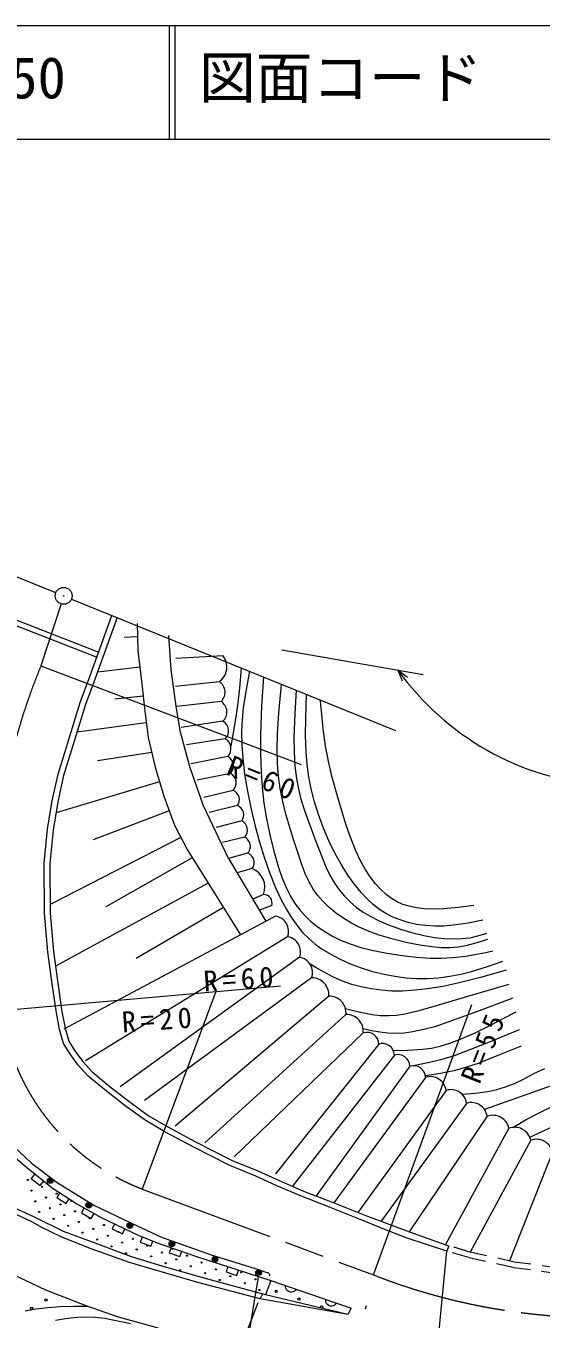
# Model space of a CAD drawing. Units: millimetres, scale not verified. Extents: x 30705 to 670705, y 16818 to 376818.
# Drawn here: x 95802 to 141283, y 262713 to 376818 of the extents above; entities that cross this region are included whole.
import ezdxf
from ezdxf.enums import TextEntityAlignment as Align

# ---------------------------------------------------------------- set-up
doc = ezdxf.new("R2010")
doc.units = ezdxf.units.MM
doc.header["$LTSCALE"] = 1000
doc.linetypes.add('CHAIN', pattern=[18.5, 12, -1.5, 3.5, -1.5])
doc.linetypes.add('USER2', pattern=[2.5, 1.5, -1])
doc.layers.add('S-SUV', color=7, linetype='Continuous', lineweight=13)
doc.styles.add('ＭＳ ゴシック', font='')
doc.styles.get('ＭＳ ゴシック').set_extended_font_data('MS Gothic')

msp = doc.modelspace()

# ---------------------------------------------------------------- linework, layer by layer
at = {"layer": 'S-SUV'}
for p, q in [((670705, 376818), (30705, 376818)), ((108455, 376818), (108455, 366818)), ((108955, 376818), (108955, 366818)), ((30705, 366818), (670705, 366818)), ((98443, 326807), (70601, 338007)), ((99834, 326246), (128433, 314661)), ((102036, 321115), (93423, 324474)), ((93663, 324919), (102241, 321559)), ((101453, 319402), (103396, 324803)), ((103856, 324607), (101922, 319224)), ((105630, 324085), (105692, 321710)), ((108630, 320000), (108414, 323037)), ((105661, 322898), (104484, 322867)), ((118382, 321776), (130857, 319577)), ((105692, 321710), (106039, 318751)), ((113204, 321235), (109027, 321009)), ((97137, 320360), (120095, 311648)), ((105866, 320231), (102141, 319794)), ((109104, 316595), (108630, 320000)), ((114808, 320180), (114661, 318396)), ((115544, 319882), (115237, 318278)), ((129049, 319002), (128655, 319965)), ((128655, 319965), (129499, 319357)), ((100592, 317112), (101453, 319402)), ((101922, 319224), (101067, 316950)), ((106039, 318751), (106260, 316619)), ((112863, 318950), (109024, 318527)), ((114661, 318396), (114454, 316620)), ((116776, 319383), (116614, 316830)), ((118303, 318051), (118338, 318388)), ((118338, 318388), (118375, 318735)), ((106149, 317685), (103649, 317426)), ((115237, 318278), (114987, 316659)), ((118129, 316205), (118303, 318051)), ((119669, 318211), (119536, 316129)), ((120540, 316765), (120585, 317840)), ((121851, 316864), (121813, 317342)), ((99347, 313098), (100592, 317112)), ((101067, 316950), (99826, 312950)), ((106260, 316619), (106607, 314041)), ((109452, 314503), (109104, 316595)), ((113029, 317208), (109118, 316761)), ((114454, 316620), (114189, 314934)), ((114987, 316659), (114887, 315607)), ((116614, 316830), (116512, 314258)), ((118014, 314357), (118129, 316205)), ((119536, 316129), (119462, 314036)), ((120505, 315699), (120540, 316765)), ((121891, 316385), (121851, 316864)), ((122041, 314823), (121891, 316385)), ((106433, 315330), (100308, 314504)), ((113194, 315465), (109498, 314899)), ((114189, 314934), (113891, 313252)), ((114887, 315607), (114846, 314548)), ((120489, 314229), (120505, 315699)), ((106607, 314041), (107209, 311399)), ((110308, 311352), (109452, 314503)), ((113407, 313913), (109974, 313371)), ((114846, 314548), (114865, 313377)), ((116512, 314258), (116505, 312623)), ((117990, 313042), (118014, 314357)), ((119462, 314036), (119473, 312801)), ((120533, 312757), (120489, 314229)), ((122251, 313270), (122041, 314823)), ((98645, 310808), (99347, 313098)), ((99826, 312950), (99130, 310681)), ((106908, 312720), (102111, 311961)), ((114865, 313377), (114945, 312195)), ((118027, 311738), (117990, 313042)), ((119473, 312801), (119544, 311570)), ((120621, 311651), (120533, 312757)), ((122504, 311934), (122251, 313270)), ((113620, 312362), (110402, 311700)), ((114945, 312195), (115106, 310807)), ((116505, 312623), (116557, 310981)), ((118114, 310622), (118027, 311738)), ((119544, 311570), (119656, 310589)), ((120769, 310564), (120621, 311651)), ((122816, 310610), (122504, 311934)), ((98133, 308453), (98645, 310808)), ((99130, 310681), (98626, 308359)), ((107209, 311399), (107976, 308846)), ((111482, 308009), (110308, 311352)), ((113858, 310858), (110925, 310267)), ((115106, 310807), (115326, 309430)), ((116557, 310981), (116657, 309607)), ((118261, 309517), (118114, 310622)), ((119656, 310589), (119828, 309621)), ((120980, 309498), (120769, 310564)), ((123422, 308439), (122816, 310610)), ((107593, 310123), (98464, 307379)), ((114095, 309354), (111497, 308739)), ((115326, 309430), (115649, 307815)), ((116657, 309607), (116817, 308245)), ((118483, 308379), (118261, 309517)), ((119828, 309621), (120084, 308592)), ((121248, 308454), (120980, 309498)), ((97717, 305934), (98133, 308453)), ((98626, 308359), (98215, 305869)), ((107976, 308846), (108928, 306300)), ((116817, 308245), (117047, 306844)), ((118762, 307262), (118483, 308379)), ((120084, 308592), (120398, 307577)), ((121632, 307231), (121248, 308454)), ((124083, 306294), (123422, 308439)), ((108452, 307573), (101730, 304992)), ((113698, 303359), (111482, 308009)), ((114475, 308017), (111973, 307402)), ((115649, 307815), (116030, 306214)), ((119422, 305044), (118762, 307262)), ((120398, 307577), (121310, 305102)), ((122071, 306032), (121632, 307231)), ((97427, 302943), (97717, 305934)), ((98215, 305869), (97929, 302920)), ((108928, 306300), (110040, 304135)), ((114856, 306680), (112592, 306104)), ((116030, 306214), (116412, 304795)), ((117047, 306844), (117337, 305448)), ((122550, 304913), (122071, 306032)), ((124473, 305154), (124083, 306294)), ((109484, 305217), (97952, 299296)), ((115117, 305248), (113163, 304767)), ((116412, 304795), (116855, 303383)), ((117337, 305448), (117696, 304001)), ((120146, 302820), (119422, 305044)), ((121310, 305102), (122284, 302631)), ((123079, 303830), (122550, 304913)), ((124920, 304033), (124473, 305154)), ((110040, 304135), (114759, 296628)), ((115378, 303816), (113698, 303359)), ((117696, 304001), (118115, 302559)), ((123622, 302851), (123079, 303830)), ((125307, 303213), (124920, 304033)), ((97455, 298514), (97427, 302943)), ((97929, 302920), (97956, 298536)), ((110486, 303425), (102871, 299099)), ((113698, 303359), (116994, 297821)), ((115786, 302470), (114450, 302097)), ((116855, 303383), (117306, 302114)), ((118115, 302559), (118436, 301631)), ((120465, 302007), (120146, 302820)), ((122284, 302631), (122636, 301892)), ((124221, 301894), (123622, 302851)), ((125753, 302409), (125307, 303213)), ((126188, 301747), (125753, 302409)), ((117306, 302114), (117817, 300855)), ((118436, 301631), (118811, 300730)), ((120836, 301225), (120465, 302007)), ((122636, 301892), (123041, 301182)), ((124779, 301110), (124221, 301894)), ((126671, 301119), (126188, 301747)), ((111902, 301172), (98412, 293854)), ((116786, 300178), (115835, 299769)), ((117817, 300855), (118290, 299838)), ((118811, 300730), (119157, 300044)), ((121164, 300659), (120836, 301225)), ((121543, 300125), (121164, 300659)), ((122012, 299581), (121543, 300125)), ((123041, 301182), (123456, 300593)), ((123456, 300593), (123921, 300040)), ((125384, 300364), (124779, 301110)), ((125920, 299791), (125384, 300364)), ((127125, 300623), (126671, 301119)), ((127609, 300181), (127125, 300623)), ((128072, 299836), (127609, 300181)), ((113257, 299017), (105532, 294538)), ((117501, 299222), (116417, 298792)), ((118290, 299838), (118819, 298844)), ((119157, 300044), (119555, 299390)), ((119555, 299390), (119950, 298853)), ((122521, 299083), (122012, 299581)), ((123134, 298572), (122521, 299083)), ((123921, 300040), (124438, 299518)), ((124438, 299518), (124995, 299040)), ((124995, 299040), (125573, 298624)), ((126488, 299272), (125920, 299791)), ((127025, 298859), (126488, 299272)), ((128565, 299543), (128072, 299836)), ((129088, 299310), (128565, 299543)), ((129627, 299136), (129088, 299310)), ((130284, 298993), (129627, 299136)), ((130959, 298910), (130284, 298993)), ((134002, 299030), (132658, 298900)), ((135330, 299219), (134002, 299030)), ((97738, 295109), (97455, 298514)), ((97956, 298536), (98237, 295163)), ((117835, 298270), (99153, 288295)), ((118819, 298844), (119287, 298082)), ((119287, 298082), (119803, 297355)), ((119950, 298853), (120399, 298346)), ((120399, 298346), (120935, 297834)), ((120935, 297834), (121515, 297365)), ((123788, 298106), (123134, 298572)), ((124490, 297674), (123788, 298106)), ((125573, 298624), (126180, 298260)), ((126180, 298260), (126985, 297858)), ((126985, 297858), (127819, 297509)), ((127589, 298502), (127025, 298859)), ((128205, 298188), (127589, 298502)), ((128841, 297931), (128205, 298188)), ((129558, 297708), (128841, 297931)), ((131816, 298875), (130959, 298910)), ((132658, 298900), (131816, 298875)), ((136147, 297924), (134843, 297662)), ((119803, 297355), (120263, 296803)), ((120263, 296803), (120766, 296293)), ((121515, 297365), (122181, 296907)), ((122181, 296907), (122879, 296499)), ((125213, 297300), (124490, 297674)), ((126093, 296920), (125213, 297300)), ((126994, 296596), (126093, 296920)), ((127819, 297509), (128882, 297129)), ((128882, 297129), (129957, 296808)), ((130285, 297546), (129558, 297708)), ((129957, 296808), (130925, 296570)), ((131074, 297434), (130285, 297546)), ((131858, 297382), (131074, 297434)), ((132699, 297391), (131858, 297382)), ((133529, 297461), (132699, 297391)), ((134843, 297662), (133529, 297461)), ((135706, 296521), (136392, 296734)), ((136392, 296734), (136439, 296749)), ((136439, 296749), (136486, 296765)), ((118895, 296452), (101062, 285514)), ((120766, 296293), (121343, 295804)), ((121343, 295804), (121960, 295360)), ((122879, 296499), (123640, 296132)), ((123640, 296132), (124431, 295817)), ((124431, 295817), (125374, 295513)), ((128235, 296230), (126994, 296596)), ((129494, 295922), (128235, 296230)), ((130563, 295704), (129494, 295922)), ((131628, 295548), (130563, 295704)), ((130925, 296570), (131907, 296391)), ((132450, 295484), (131628, 295548)), ((131907, 296391), (132736, 296296)), ((132736, 296296), (133583, 296259)), ((133951, 295534), (133259, 295481)), ((133583, 296259), (134297, 296284)), ((134635, 295648), (133951, 295534)), ((134297, 296284), (135014, 296370)), ((135599, 295904), (134635, 295648)), ((135014, 296370), (135706, 296521)), ((136554, 296220), (135599, 295904)), ((98117, 292287), (97738, 295109)), ((98237, 295163), (98613, 292357)), ((119955, 294635), (104136, 283206)), ((121960, 295360), (122706, 294903)), ((122706, 294903), (123496, 294491)), ((123496, 294491), (124435, 294073)), ((125374, 295513), (126345, 295264)), ((126345, 295264), (127676, 294999)), ((127676, 294999), (129031, 294791)), ((129031, 294791), (130260, 294648)), ((130260, 294648), (131490, 294566)), ((131490, 294566), (132467, 294556)), ((133259, 295481), (132450, 295484)), ((132467, 294556), (133451, 294606)), ((133451, 294606), (134608, 294744)), ((134608, 294744), (135761, 294943)), ((135761, 294943), (136391, 295067)), ((136391, 295067), (137030, 295197)), ((121480, 293687), (120884, 294035)), ((122071, 293352), (121480, 293687)), ((122902, 292919), (122071, 293352)), ((124435, 294073), (125394, 293712)), ((125394, 293712), (126394, 293398)), ((126394, 293398), (127413, 293141)), ((134185, 293145), (135145, 293388)), ((135145, 293388), (136537, 293824)), ((138186, 293493), (136062, 292892)), ((136537, 293824), (137915, 294310)), ((93647, 289950), (118289, 292134)), ((98496, 289733), (98117, 292287)), ((98613, 292357), (98990, 289818)), ((121016, 292817), (106279, 281992)), ((123759, 292541), (122902, 292919)), ((124579, 292250), (123759, 292541)), ((125410, 292020), (124579, 292250)), ((127413, 293141), (128374, 292959)), ((128374, 292959), (129343, 292837)), ((129343, 292837), (130301, 292777)), ((130301, 292777), (131263, 292778)), ((131263, 292778), (132235, 292839)), ((132235, 292839), (133211, 292961)), ((133922, 292350), (132593, 292071)), ((133211, 292961), (134185, 293145)), ((136062, 292892), (133922, 292350)), ((135016, 291257), (138458, 292270)), ((112572, 291627), (106073, 274191)), ((122537, 291199), (108980, 279751)), ((126274, 291843), (125410, 292020)), ((127148, 291725), (126274, 291843)), ((128097, 291663), (127148, 291725)), ((129039, 291662), (128097, 291663)), ((130148, 291726), (129039, 291662)), ((131252, 291851), (130148, 291726)), ((132593, 292071), (131252, 291851)), ((131535, 290229), (135016, 291257)), ((138797, 291043), (135353, 289749)), ((124013, 290106), (125186, 289817)), ((126472, 266617), (135177, 290469)), ((129264, 289649), (130402, 289909)), ((130402, 289909), (131535, 290229)), ((98781, 288269), (98496, 289733)), ((98990, 289818), (99269, 288385)), ((124058, 289582), (111589, 278257)), ((125186, 289817), (126359, 289591)), ((126359, 289591), (127078, 289510)), ((127078, 289510), (127797, 289489)), ((127797, 289489), (128526, 289539)), ((128526, 289539), (129264, 289649)), ((135353, 289749), (131886, 288510)), ((135519, 288014), (136938, 288713)), ((136938, 288713), (138002, 289259)), ((138002, 289259), (139068, 289817)), ((99129, 287027), (98781, 288269)), ((99269, 288385), (99594, 287229)), ((125579, 287964), (114199, 277042)), ((126305, 288162), (125570, 288321)), ((127031, 288028), (126305, 288162)), ((127741, 287940), (127031, 288028)), ((128447, 287912), (127741, 287940)), ((129205, 287952), (128447, 287912)), ((129963, 288052), (129205, 287952)), ((130939, 288253), (129963, 288052)), ((131886, 288510), (130939, 288253)), ((134077, 287371), (135519, 288014)), ((139339, 288249), (136487, 287073)), ((99669, 286136), (99129, 287027)), ((99594, 287229), (100086, 286417)), ((100086, 286417), (100820, 285436)), ((126953, 286984), (117833, 275547)), ((128231, 286421), (129528, 286443)), ((129528, 286443), (130813, 286524)), ((130813, 286524), (131599, 286631)), ((131599, 286631), (132375, 286798)), ((132375, 286798), (133233, 287055)), ((133233, 287055), (134077, 287371)), ((136487, 287073), (133611, 285953)), ((137648, 286050), (139542, 286818)), ((100432, 285117), (99669, 286136)), ((100820, 285436), (101650, 284521)), ((128328, 286004), (119342, 274435)), ((131418, 285366), (130715, 285217)), ((132523, 285630), (131418, 285366)), ((133611, 285953), (132523, 285630)), ((134730, 284967), (135744, 285310)), ((135744, 285310), (137648, 286050)), ((101303, 284157), (100432, 285117)), ((102924, 282819), (101303, 284157)), ((101650, 284521), (103237, 283211)), ((129702, 285023), (121412, 273589)), ((130715, 285217), (130000, 285073)), ((131057, 284218), (132391, 284422)), ((132391, 284422), (133710, 284686)), ((133710, 284686), (134730, 284967)), ((139672, 283851), (140629, 284372)), ((144739, 284224), (140517, 282723)), ((140629, 284372), (141614, 284838)), ((103237, 283211), (104879, 281946)), ((131076, 284043), (122980, 272975)), ((137360, 282968), (138138, 283201)), ((138138, 283201), (138917, 283499)), ((138917, 283499), (139672, 283851)), ((104578, 281545), (102924, 282819)), ((104879, 281946), (106601, 280690)), ((132889, 282898), (125099, 272130)), ((134311, 282550), (135445, 282642)), ((135445, 282642), (136569, 282794)), ((140517, 282723), (136295, 281195)), ((136569, 282794), (137360, 282968)), ((106326, 280270), (104578, 281545)), ((134703, 281752), (127165, 271346)), ((139956, 280316), (141155, 280953)), ((141155, 280953), (142208, 281438)), ((108076, 279250), (106326, 280270)), ((106601, 280690), (108321, 279687)), ((108321, 279687), (110789, 278355)), ((136516, 280607), (129646, 270425)), ((138796, 279631), (139956, 280316)), ((140278, 278766), (143634, 280331)), ((93771, 278849), (96301, 276486)), ((110556, 277911), (108076, 279250)), ((138442, 279548), (132847, 269285)), ((140367, 278490), (135031, 268619)), ((113800, 276264), (110556, 277911)), ((110789, 278355), (114008, 276721)), ((142293, 277431), (138493, 267844)), ((94650, 277142), (95850, 276110)), ((96301, 276486), (98575, 274767)), ((116090, 275339), (113800, 276264)), ((114008, 276721), (116289, 275799)), ((95850, 276110), (98124, 274305)), ((96596, 275519), (96285, 275127)), ((96285, 275127), (97068, 274505)), ((117966, 274478), (116090, 275339)), ((116289, 275799), (118170, 274936)), ((97068, 274505), (97379, 274897)), ((98124, 274305), (100312, 272886)), ((98798, 273868), (98526, 273448)), ((98575, 274767), (101808, 272772)), ((120129, 273553), (117966, 274478)), ((118170, 274936), (120319, 274017)), ((120319, 274017), (122922, 272998)), ((96334, 271287), (93246, 272742)), ((96506, 271748), (93460, 273124)), ((98526, 273448), (99365, 272904)), ((99365, 272904), (99637, 273324)), ((100312, 272886), (102457, 271682)), ((101808, 272772), (105112, 271181)), ((122737, 272532), (120129, 273553)), ((122922, 272998), (125723, 271881)), ((99123, 270457), (96506, 271748)), ((100948, 272529), (100703, 272093)), ((100703, 272093), (101575, 271604)), ((101575, 271604), (101820, 272040)), ((102457, 271682), (105717, 270134)), ((125537, 271415), (122737, 272532)), ((125723, 271881), (129654, 270422)), ((97225, 270785), (96334, 271287)), ((98913, 269985), (97225, 270785)), ((101698, 269510), (99123, 270457)), ((103635, 271123), (103421, 270671)), ((103421, 270671), (104324, 270242)), ((104324, 270242), (104539, 270693)), ((105112, 271181), (107772, 269933)), ((127344, 270687), (125537, 271415)), ((129444, 269858), (127344, 270687)), ((101473, 268943), (98913, 269985)), ((105130, 268219), (101698, 269510)), ((105717, 270134), (107391, 269445)), ((106092, 269980), (105901, 269517)), ((105901, 269517), (106826, 269137)), ((106826, 269137), (107016, 269599)), ((107391, 269445), (110780, 268283)), ((107772, 269933), (112148, 268384)), ((132970, 268712), (129444, 269858)), ((129654, 270422), (133112, 269191)), ((104961, 267702), (101473, 268943)), ((107834, 267401), (105130, 268219)), ((108613, 269026), (108450, 268553)), ((108450, 268553), (109396, 268229)), ((109396, 268229), (109558, 268702)), ((110780, 268283), (117431, 266130)), ((112148, 268384), (116413, 267049)), ((131912, 257846), (132970, 268712)), ((133126, 269187), (132970, 268712)), ((107670, 266902), (104961, 267702)), ((111224, 266410), (107834, 267401)), ((113630, 267360), (113476, 266885)), ((114428, 266577), (114582, 267052)), ((116413, 267049), (116892, 266899)), ((94069, 266957), (97548, 265285)), ((110973, 265952), (107670, 266902)), ((116475, 264505), (110973, 265952)), ((116958, 264843), (111224, 266410)), ((111595, 237368), (116336, 266455)), ((113476, 266885), (114428, 266577)), ((116892, 266899), (117130, 266824)), ((117431, 266130), (116958, 264843)), ((117130, 266824), (117176, 266805)), ((117176, 266805), (117216, 266779)), ((117216, 266779), (117251, 266742)), ((117251, 266742), (117278, 266702)), ((117278, 266702), (117297, 266653)), ((117303, 266553), (117294, 266511)), ((117297, 266653), (117307, 266605)), ((117307, 266605), (117303, 266553)), ((117431, 266130), (124511, 263676)), ((97548, 265285), (101099, 263904)), ((116475, 264505), (116678, 264919)), ((124210, 263118), (116958, 264843)), ((118727, 265559), (118729, 265680)), ((118751, 265447), (118727, 265559)), ((118808, 265312), (118751, 265447)), ((118892, 265219), (118808, 265312)), ((118991, 265147), (118892, 265219)), ((119138, 265097), (118991, 265147)), ((119260, 265091), (119138, 265097)), ((119384, 265112), (119260, 265091)), ((119510, 265185), (119384, 265112)), ((119598, 265257), (119510, 265185)), ((119674, 265353), (119598, 265257)), ((95741, 263444), (96692, 263622)), ((96692, 263622), (97742, 263751)), ((97742, 263751), (98799, 263820)), ((98799, 263820), (100029, 263849)), ((100029, 263849), (101261, 263849)), ((101099, 263904), (103962, 262922)), ((116286, 264163), (103166, 230334)), ((124210, 263118), (116475, 264505)), ((122267, 264332), (122269, 264453)), ((122291, 264221), (122267, 264332)), ((122348, 264085), (122291, 264221)), ((122432, 263992), (122348, 264085)), ((122531, 263920), (122432, 263992)), ((122678, 263870), (122531, 263920)), ((122800, 263864), (122678, 263870)), ((122924, 263885), (122800, 263864)), ((123050, 263958), (122924, 263885)), ((123138, 264030), (123050, 263958)), ((123214, 264126), (123138, 264030)), ((124511, 263676), (124210, 263118)), ((125828, 263886), (125747, 263597)), ((99490, 262776), (98430, 262589)), ((100326, 262868), (99490, 262776)), ((101153, 262898), (100326, 262868)), ((101959, 262861), (101153, 262898)), ((102760, 262763), (101959, 262861)), ((105029, 262303), (102760, 262763)), ((103962, 262922), (107493, 261940))]:
    msp.add_line(p, q, dxfattribs=at)
at = {"layer": 'S-SUV', "linetype": 'CHAIN'}
for p, q in [((98907, 325812), (97137, 320360)), ((106073, 274191), (126472, 266617))]:
    msp.add_line(p, q, dxfattribs=at)
at = {"layer": 'S-SUV', "linetype": 'USER2'}
for p, q in [((134890, 268140), (132970, 268712)), ((135016, 268624), (133112, 269191)), ((138909, 267751), (135016, 268624)), ((138820, 267258), (134890, 268140)), ((142814, 266716), (138820, 267258)), ((142854, 267215), (138909, 267751))]:
    msp.add_line(p, q, dxfattribs=at)
at = {"layer": 'S-SUV'}
for centre, radius in [((99139, 326527), 746), ((99139, 326527), 22.5), ((95971, 274992), 49.8), ((97947, 274929), 249), ((97947, 274929), 220), ((97947, 274929), 191), ((97947, 274929), 161), ((97947, 274929), 132), ((97947, 274929), 97.5), ((97947, 274929), 67.5), ((96306, 274050), 49.8), ((97248, 274385), 49.8), ((97947, 274929), 38.7), ((97947, 274929), 7.5), ((96642, 273108), 49.8), ((97584, 273443), 49.8), ((98526, 273779), 49.8), ((98861, 272837), 49.8), ((101359, 272757), 249), ((101359, 272757), 220), ((101359, 272757), 191), ((101359, 272757), 161), ((101359, 272757), 132), ((101359, 272757), 97.5), ((101359, 272757), 67.5), ((101359, 272757), 38.7), ((101359, 272757), 7.5), ((96977, 272166), 49.8), ((97919, 272501), 49.8), ((98255, 271559), 49.8), ((99197, 271894), 49.8), ((100139, 272230), 49.8), ((101416, 271623), 49.8), ((99532, 270952), 49.8), ((100474, 271288), 49.8), ((101752, 270681), 49.8), ((102694, 271016), 49.8), ((103971, 270410), 49.8), ((104987, 270965), 249), ((104987, 270965), 220), ((104987, 270965), 191), ((104987, 270965), 161), ((104987, 270965), 132), ((104987, 270965), 97.5), ((104987, 270965), 67.5), ((104987, 270965), 38.7), ((104987, 270965), 7.5), ((100810, 270346), 49.8), ((102087, 269739), 49.8), ((103029, 270074), 49.8), ((104307, 269468), 49.8), ((105249, 269803), 49.8), ((108694, 269343), 249), ((108694, 269343), 220), ((108694, 269343), 191), ((108694, 269343), 161), ((108694, 269343), 132), ((108694, 269343), 97.5), ((108694, 269343), 67.5), ((108694, 269343), 38.7), ((108694, 269343), 7.5), ((103364, 269132), 49.8), ((104642, 268526), 49.8), ((105584, 268861), 49.8), ((106526, 269196), 49.8), ((106861, 268254), 49.8), ((107804, 268590), 49.8), ((108746, 268925), 49.8), ((110023, 268318), 49.8), ((112499, 268013), 249), ((112499, 268013), 220), ((112499, 268013), 191), ((112499, 268013), 161), ((108139, 267648), 49.8), ((109081, 267983), 49.8), ((109416, 267041), 49.8), ((110358, 267376), 49.8), ((111301, 267712), 49.8), ((112499, 268013), 132), ((112499, 268013), 97.5), ((112499, 268013), 67.5), ((112499, 268013), 38.7), ((112499, 268013), 7.5), ((112578, 267105), 49.8), ((116339, 266811), 249), ((116339, 266811), 220), ((111636, 266770), 49.8), ((112913, 266163), 49.8), ((113855, 266498), 49.8), ((114798, 266834), 49.8), ((115133, 265892), 49.8), ((116075, 266227), 49.8), ((116339, 266811), 191), ((116339, 266811), 161), ((116339, 266811), 132), ((116339, 266811), 97.5), ((116339, 266811), 67.5), ((116339, 266811), 38.7), ((116339, 266811), 7.5), ((116410, 265285), 49.8), ((117894, 265176), 99.5), ((96323, 263667), 99.5), ((97586, 264401), 99.5), ((119899, 264481), 99.5), ((121903, 263786), 99.5)]:
    msp.add_circle(centre, radius, dxfattribs=at)
for centre, radius, start, end in [((111966, 320252), 1580, 304.57739, 38.48535), ((148629, 334320), 24597, 215.70435, 314.83472), ((112292, 318017), 1094, 312.28906, 58.54932), ((112458, 316274), 1094, 312.28906, 58.54932), ((112719, 314609), 979, 314.69482, 60.95508), ((112932, 313058), 979, 314.69482, 60.95508), ((113175, 311521), 952, 315.83105, 62.09106), ((113412, 310017), 952, 315.83105, 62.09106), ((113783, 308543), 869, 322.75708, 69.01733), ((114164, 307206), 869, 322.75708, 69.01733), ((114449, 305866), 910, 317.20044, 63.46069), ((114710, 304434), 910, 317.20044, 63.46069), ((115078, 302990), 879, 323.75952, 70.01978), ((115088, 300801), 1809, 339.84985, 67.29224), ((116786, 299432), 746, 343.68164, 89.94165), ((117628, 296932), 1354, 339.27295, 81.2395), ((118689, 295114), 1354, 339.27295, 81.2395), ((119749, 293296), 1354, 339.27295, 81.2395), ((121064, 291339), 1479, 354.60571, 91.875), ((122585, 289721), 1479, 354.60571, 91.875), ((124106, 288103), 1479, 354.60571, 91.875), ((125899, 286959), 1055, 1.36597, 107.62622), ((127273, 285979), 1055, 1.36597, 107.62622), ((128647, 284998), 1055, 1.36597, 107.62622), ((130021, 284018), 1055, 1.36597, 107.62622), ((131504, 282714), 1397, 7.58008, 107.86499), ((133318, 281568), 1397, 7.58008, 107.86499), ((135131, 280423), 1397, 7.58008, 107.86499), ((137020, 279243), 1454, 12.1189, 110.28491), ((138946, 278185), 1454, 12.1189, 110.28491), ((140871, 277126), 1454, 12.1189, 110.28491), ((96913, 275327), 49.8, 214.93695, 248.16135), ((99803, 273172), 49.8, 99.16125, 14.90918), ((113520, 267440), 49.8, 219.74838, 284.37903), ((114191, 265556), 49.8, 41.14282, 108.27628), ((123907, 263092), 99.5, 61.40668, 91.84628)]:
    msp.add_arc(centre, radius, start, end, dxfattribs=at)
at = {"layer": 'S-SUV', "linetype": 'CHAIN'}
for centre, radius, start, end in [((148683, 299038), 55782, 157.52734, 189.37646), ((113104, 292515), 19626, 187.50928, 249.00806), ((146483, 317848), 55000, 248.66467, 265.50787)]:
    msp.add_arc(centre, radius, start, end, dxfattribs=at)

# ---------------------------------------------------------------- texts
at = {"layer": 'S-SUV', "style": 'ＭＳ ゴシック'}
for s, p in [('図面コード', (111085, 369318)), ('150', (91847, 369318))]:
    msp.add_text(s, height=3666, dxfattribs=at).set_placement(p, align=Align.BOTTOM_LEFT)
at = {"layer": 'S-SUV', "char_height": 1833, "attachment_point": 7, "style": 'ＭＳ ゴシック'}
for s, insert, rotation in [('\\T1.32;R=60', (113367, 310773), 338), ('\\T1.32;R=60', (111545, 291576), 3.9), ('\\T1.32;R=20', (104331, 287978), 3.9), ('\\T1.32;R=55', (135871, 283350), 68.6)]:
    msp.add_mtext(s, dxfattribs=dict(at, insert=insert, rotation=rotation))

doc.saveas('drawing.dxf')
